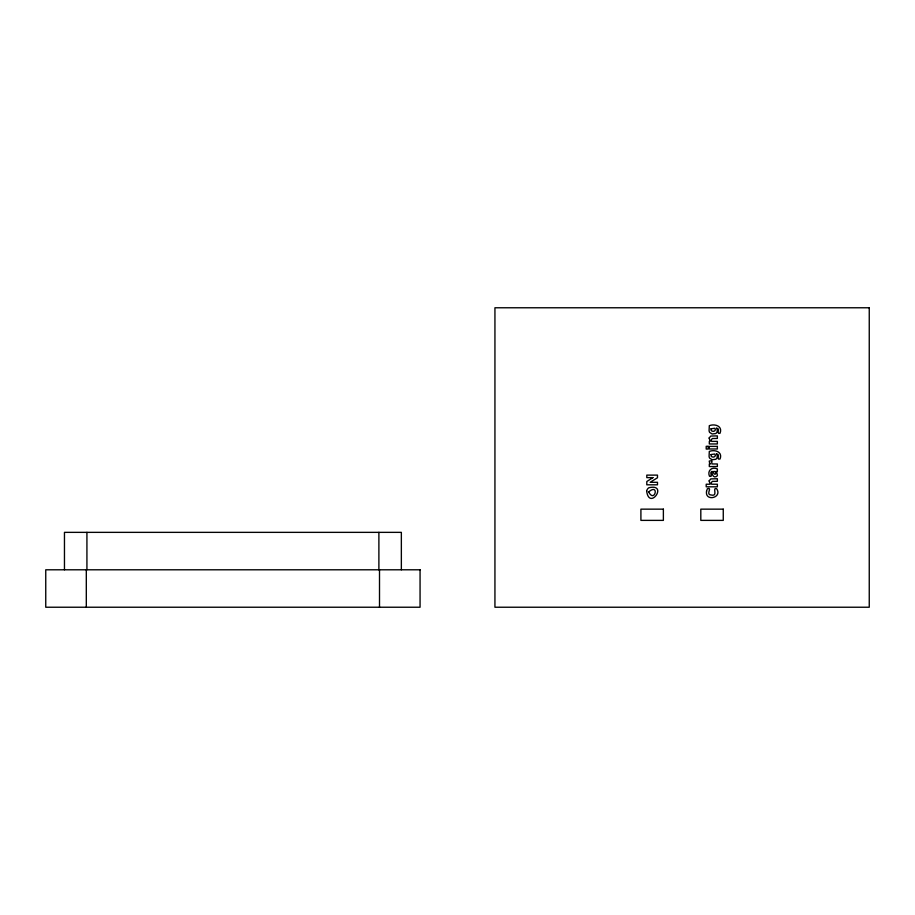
<?xml version="1.0" encoding="UTF-8"?>
<svg xmlns="http://www.w3.org/2000/svg" width="915" height="915" viewBox="0 0 915 915"><rect width="100%" height="100%" fill="white"/><g stroke="black" fill="none" stroke-linecap="round" stroke-linejoin="round"><path stroke-width="1.37" d="M712.03 471.465L711.47 471.602C709.331 473.078 713.46 477.413 709.48 476.257C707.158 470.893 711.607 466.364 717.36 468.915L717.36 471.477L716.514 471.477L717.406 475.32A2.631 2.631 0 0 1 716.491 476.521C713.357 478.408 711.607 473.981 712.076 471.465M716.571 428.254C720.745 427.9 715.759 434.751 720.048 433.207C722.896 426.218 714.992 423.473 709.308 425.669L709.091 430.427A3.752 3.752 0 0 0 709.708 432.475L712.202 433.996L715.656 433.55A2.871 2.871 0 0 0 716.994 432.04L717.246 430.542A3.42 3.42 0 0 0 716.765 428.746L716.422 428.254M716.571 454C720.745 453.657 715.759 460.508 720.048 458.964C722.896 451.976 714.992 449.219 709.308 451.415L709.091 456.173A3.752 3.752 0 0 0 709.708 458.221L712.202 459.753L715.656 459.307A2.871 2.871 0 0 0 716.994 457.797L717.246 456.299A3.42 3.42 0 0 0 716.765 454.492L716.422 454M401.353 569.793L401.353 532.358L64.462 532.358L64.462 569.793M379.508 569.793L379.508 607.228M378.89 532.358L378.89 569.793M86.925 532.358L86.925 569.793M86.307 569.793L86.307 607.228M711.687 461.469L711.973 463.962L717.36 463.962L717.36 466.547L709.308 466.547L709.308 463.962L710.498 463.962L709.525 462.475A3.294 3.294 0 0 1 709.285 461.011L711.767 460.714L711.687 461.469M706.552 491.252C704.779 501.98 722.759 497.874 716.651 488.702C711.79 486.986 718.584 496.856 711.161 495.004C705.248 494.649 712.899 486.963 707.364 488.702L706.552 491.252M646.676 491.206C649.421 511.039 668.716 483.189 648.895 487.741A4.724 4.724 0 0 0 646.951 490.131L646.676 491.206M709.136 438.022L710.2 441.373L709.308 441.373L709.308 443.958L717.36 443.958L717.36 441.373L711.653 441.373L711.172 439.875L712.396 438.514L717.36 438.457L717.36 435.872L710.795 436.055L709.136 438.022M709.136 480.89L710.2 484.229L706.208 484.229L706.208 486.814L717.36 486.814L717.36 484.229L711.653 484.229L711.172 482.731L712.396 481.37L717.36 481.324L717.36 478.728L710.795 478.911L709.136 480.89M711.024 428.803C709.971 432.635 717.406 431.88 714.821 428.254L711.024 428.803M711.024 454.549C709.971 458.381 717.406 457.637 714.821 454L711.024 454.549M715.827 472.964C715.69 475.834 712.671 473.375 713.586 471.477L715.256 471.477L715.827 472.964M648.644 491.915C654.774 503.776 659.726 482.651 648.644 491.915M652.921 477.63L646.802 481.53L646.802 484.813L657.485 484.813L657.485 482.297L650.153 482.297L657.485 477.767L657.485 475.114L646.802 475.114L646.802 477.63L652.921 477.63M869.25 307.772L494.935 307.772L494.935 607.228L869.25 607.228L869.25 307.772M708.164 446.314L706.208 446.314L706.208 449.048L708.164 449.048L708.164 446.314M717.36 446.394L709.308 446.394L709.308 448.979L717.36 448.979L717.36 446.394M663.375 509.152L640.912 509.152L640.912 520.383L663.375 520.383L663.375 509.152M723.262 509.152L700.81 509.152L700.81 520.383L723.262 520.383L723.262 509.152M420.065 569.793L45.75 569.793L45.75 607.228L420.065 607.228L420.065 569.793"/></g></svg>
